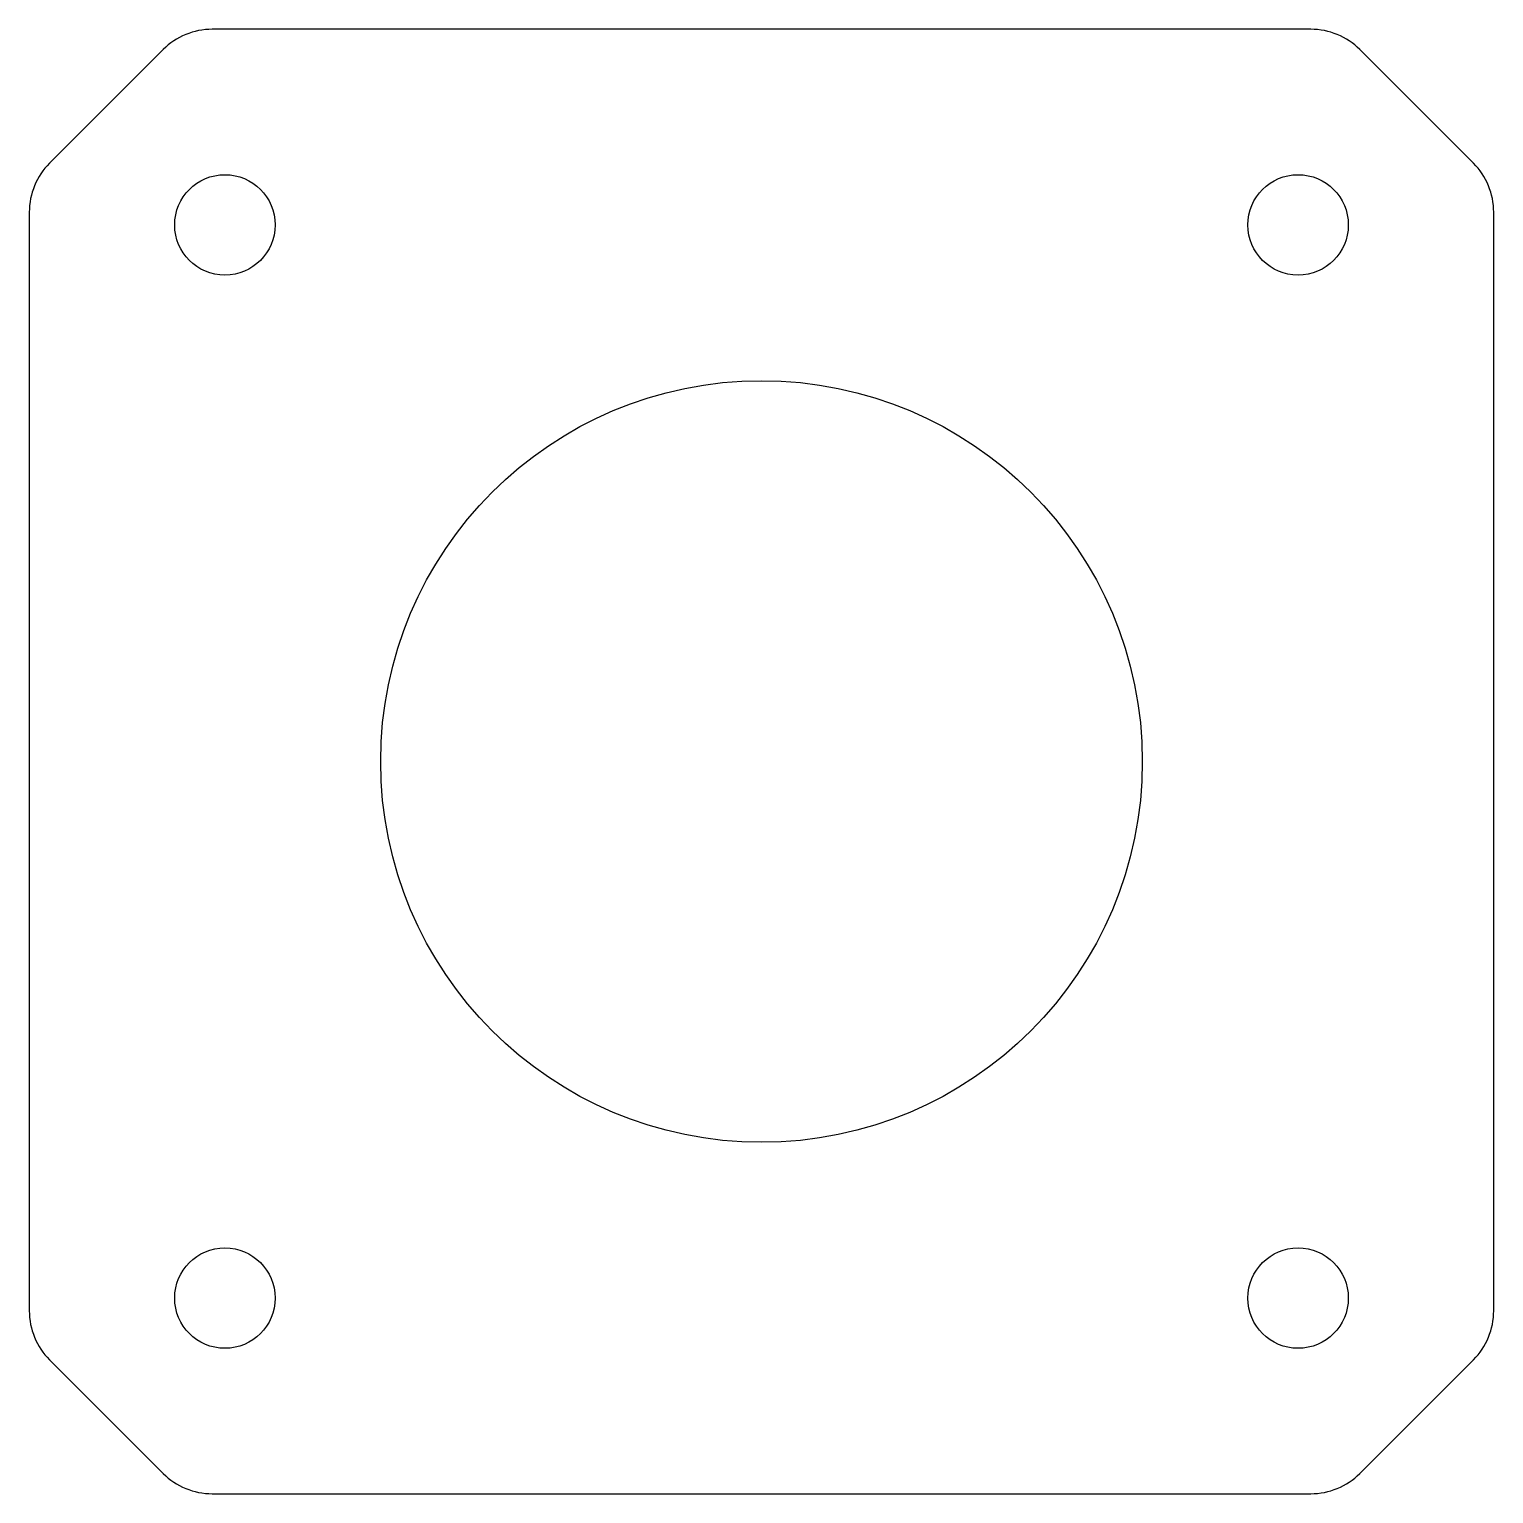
# Model space of a CAD drawing. Extents: x -21.2 to 21.2, y -21.2 to 21.2.
import ezdxf

# ---------------------------------------------------------------- set-up
doc = ezdxf.new("R2010")
doc.units = 0
doc.layers.get('0').update_dxf_attribs({"linetype": 'CONTINUOUS'})

msp = doc.modelspace()

# ---------------------------------------------------------------- linework, layer by layer
at = {"color": 7, "linetype": 'CONTINUOUS'}
for p, q in [((15.867, 21.15), (-15.867, 21.15)), ((-17.281, 20.564), (-20.564, 17.281)), ((20.564, 17.281), (17.281, 20.564)), ((-21.15, 15.867), (-21.15, -15.867)), ((21.15, -15.867), (21.15, 15.867)), ((-20.564, -17.281), (-17.281, -20.564)), ((17.281, -20.564), (20.564, -17.281)), ((-15.867, -21.15), (15.867, -21.15))]:
    msp.add_line(p, q, dxfattribs=at)
for centre, radius in [((-15.5, 15.5), 1.45), ((15.5, 15.5), 1.45), ((0, 0), 11), ((-15.5, -15.5), 1.45), ((15.5, -15.5), 1.45)]:
    msp.add_circle(centre, radius, dxfattribs=at)
for centre, start, end in [((-15.867, 19.15), 90, 135), ((15.867, 19.15), 45, 90), ((-19.15, 15.867), 135, 180), ((19.15, 15.867), 360, 45), ((-19.15, -15.867), 180, 225), ((19.15, -15.867), 315, 0), ((-15.867, -19.15), 225, 270), ((15.867, -19.15), 270, 315)]:
    msp.add_arc(centre, 2, start, end, dxfattribs=at)

doc.saveas('drawing.dxf')
